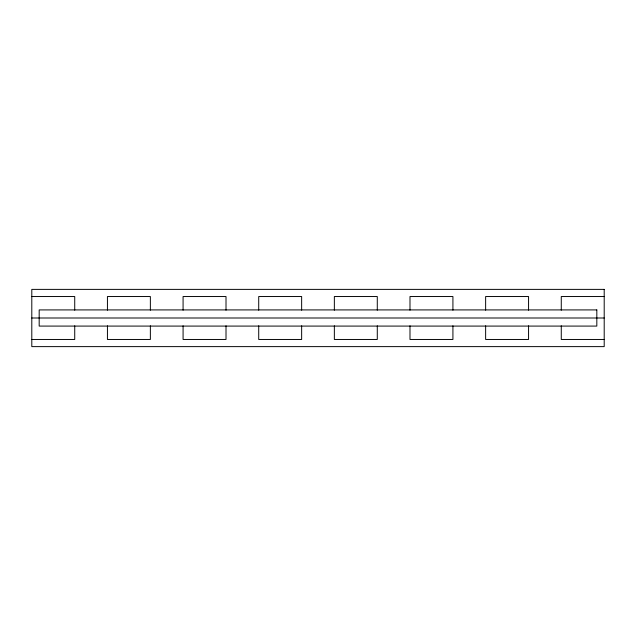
<?xml version="1.0" encoding="UTF-8"?>
<svg xmlns="http://www.w3.org/2000/svg" width="636" height="636" viewBox="0 0 636 636"><rect width="100%" height="100%" fill="white"/><g stroke="black" fill="none" stroke-linecap="round" stroke-linejoin="round"><path stroke-width="0.95" d="M31.8 296.535L74.73 296.535L74.73 310.193M604.2 296.535L561.27 296.535L561.27 310.193M31.8 318L604.2 318M31.8 339.465L74.73 339.465L74.73 325.807M604.2 339.465L561.27 339.465L561.27 325.807M528.564 310.193L528.564 296.535L485.634 296.535L485.634 310.193M528.564 325.807L528.564 339.465L485.634 339.465L485.634 325.807M452.919 310.193L452.919 296.535L409.989 296.535L409.989 310.193M452.919 325.807L452.919 339.465L409.989 339.465L409.989 325.807M377.283 310.193L377.283 296.535L334.353 296.535L334.353 310.193M377.283 325.807L377.283 339.465L334.353 339.465L334.353 325.807M301.647 310.193L301.647 296.535L258.717 296.535L258.717 310.193M301.647 325.807L301.647 339.465L258.717 339.465L258.717 325.807M226.011 310.193L226.011 296.535L183.081 296.535L183.081 310.193M226.011 325.807L226.011 339.465L183.081 339.465L183.081 325.807M150.366 310.193L150.366 296.535L107.436 296.535L107.436 310.193M150.366 325.807L150.366 339.465L107.436 339.465L107.436 325.807M604.2 289.38L31.8 289.38L31.8 346.62L604.2 346.62L604.2 289.38M596.822 309.915L39.178 309.915L39.178 326.085L596.822 326.085L596.822 309.915"/></g></svg>
